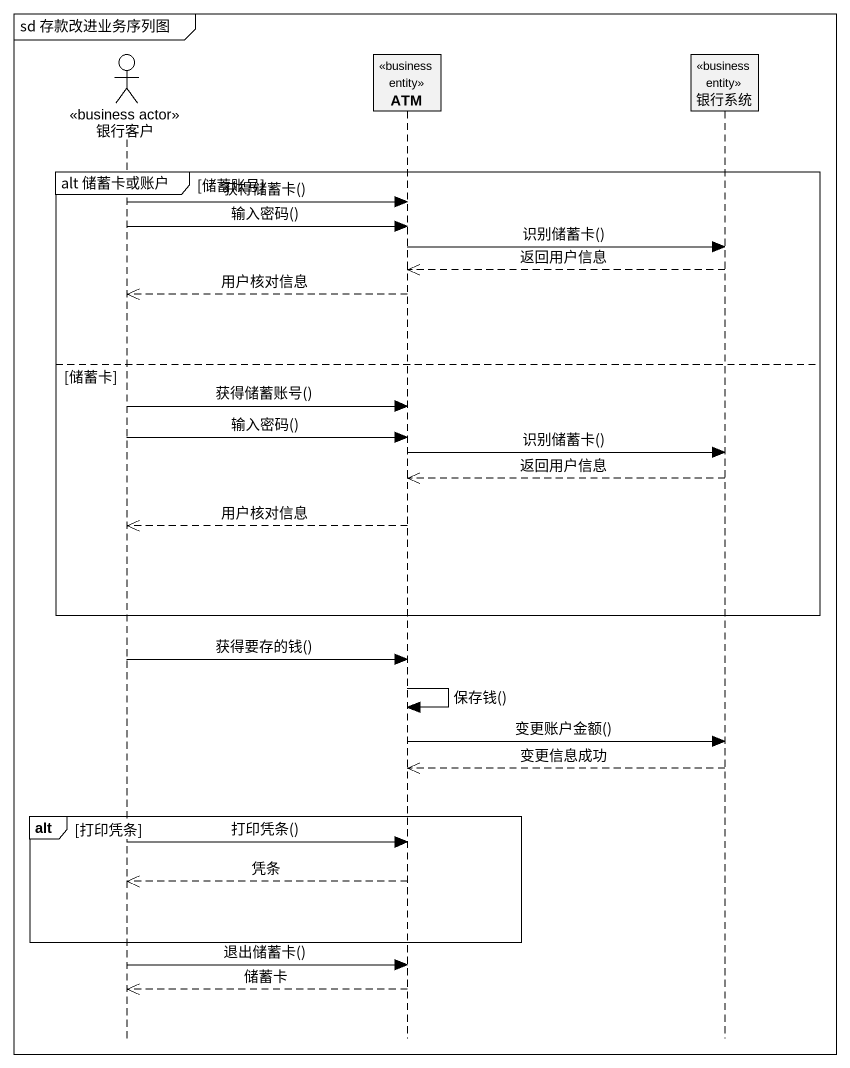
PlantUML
@startuml
mainframe sd 存款改进业务序列图
hide footbox
actor 银行客户 <<business actor>>
participant ATM <<business entity>>
participant 银行系统 <<business entity>>

group alt 储蓄卡或账户 [储蓄账号]
  银行客户 -> ATM : 获得储蓄卡()
  银行客户 -> ATM : 输入密码()
  ATM -> 银行系统 : 识别储蓄卡()
  银行系统 -->> ATM : 返回用户信息
  ATM -->> 银行客户 : 用户核对信息
else 储蓄卡
  银行客户 -> ATM : 获得储蓄账号()
  银行客户 -> ATM : 输入密码()
  ATM -> 银行系统 : 识别储蓄卡()
  银行系统 -->> ATM : 返回用户信息
  ATM -->> 银行客户 : 用户核对信息
end
银行客户 -> ATM : 获得要存的钱()
ATM -> ATM : 保存钱()
ATM -> 银行系统 : 变更账户金额()
银行系统 -->> ATM : 变更信息成功
alt 打印凭条
  银行客户 -> ATM : 打印凭条()
  ATM -->> 银行客户 : 凭条
end
银行客户 -> ATM : 退出储蓄卡()
ATM -->> 银行客户 : 储蓄卡
@enduml
